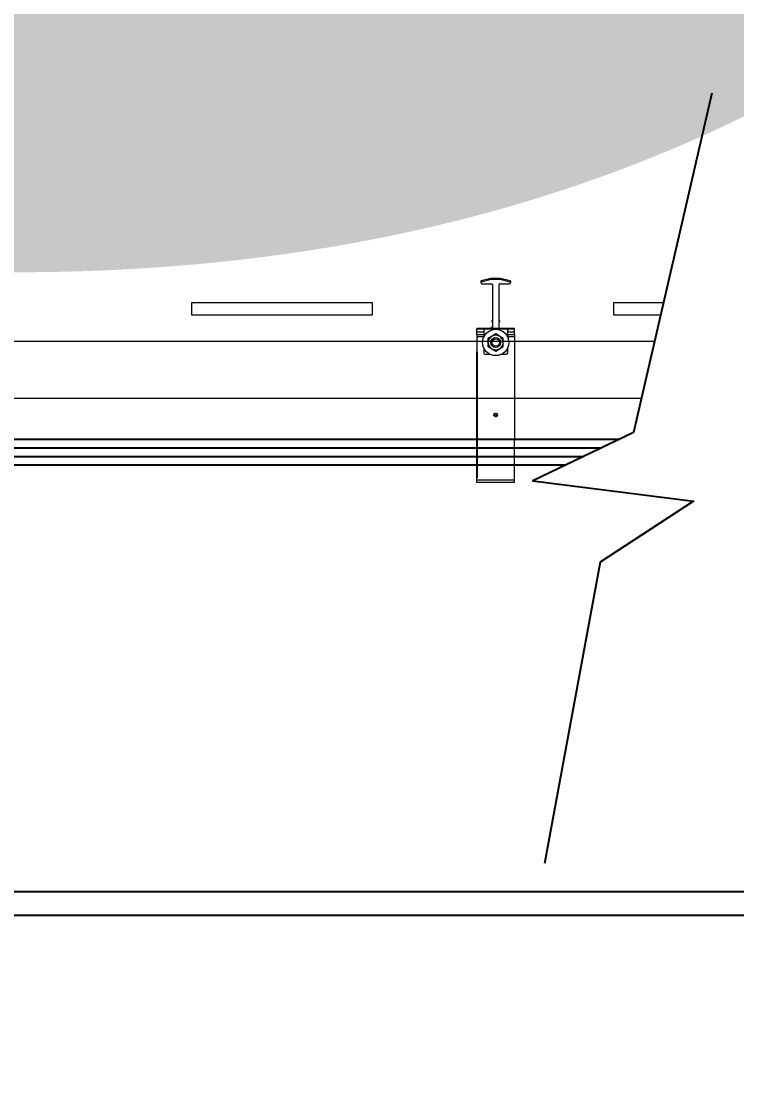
# Model space of a CAD drawing. Header units: feet. Extents: x -17 to 453, y -41 to 31.
# Drawn here: x 73.496 to 75.079, y -6.801 to -4.458 of the extents above; entities that cross this region are included whole.
import ezdxf
from ezdxf.enums import TextEntityAlignment as Align

# ---------------------------------------------------------------- set-up
doc = ezdxf.new("R2018")
doc.units = ezdxf.units.FT
doc.header["$MEASUREMENT"] = 0
for name, color, linetype in [('ATI CENTER SUPPORT', 7, 'Continuous'), ('DC STRING CABLES', 30, 'Continuous'), ('G-ANNO-TEXT', 1, 'Continuous')]:
    doc.layers.add(name, color=color, linetype=linetype)
doc.styles.add('NEI-A', font='arial.ttf')
doc.styles.get("Standard").update_dxf_attribs({"font": 'arial.ttf'})

# ---------------------------------------------------------------- blocks, each defined once
blk = doc.blocks.new('CLAMP')
at = {"color": 3, "linetype": 'Continuous', "lineweight": 15}
for p, q in [((-0.0144, 0.1299), (-0.0144, 0.1287)), ((-0.0048, 0.1326), (-0.0142, 0.1302)), ((-0.0048, 0.1315), (-0.0142, 0.129)), ((-0.0142, 0.1302), (-0.0142, 0.129)), ((-0.0131, 0.1275), (-0.004, 0.1275)), ((-0.0048, 0.1326), (-0.0048, 0.1315)), ((0.0048, 0.1326), (-0.0048, 0.1326)), ((0.0048, 0.1315), (-0.0048, 0.1315)), ((-0.0032, 0.1267), (-0.0032, 0.091)), ((0.0032, 0.1242), (0.0032, 0.1267)), ((0.0032, 0.091), (0.0032, 0.1242)), ((0.004, 0.1275), (0.0131, 0.1275)), ((0.0048, 0.1326), (0.0048, 0.1315)), ((0.0142, 0.1302), (0.0048, 0.1326)), ((0.0142, 0.129), (0.0048, 0.1315)), ((0.0142, 0.1302), (0.0142, 0.129)), ((0.0144, 0.1299), (0.0144, 0.1287)), ((-0.0182, 0.0808), (-0.0182, 0.0839)), ((-0.0117, 0.0828), (-0.0117, 0.0821)), ((-0.0072, 0.0839), (-0.0102, 0.0837)), ((-0.0102, 0.0839), (-0.0102, 0.0837)), ((-0.0035, 0.0851), (-0.0049, 0.0851)), ((-0.0035, 0.0851), (-0.0049, 0.0851)), ((-0.0049, 0.0848), (-0.0041, 0.0848)), ((-0.0041, 0.0841), (-0.0049, 0.084)), ((-0.0041, 0.0848), (-0.0041, 0.0841)), ((-0.0032, 0.0921), (-0.0037, 0.0916)), ((-0.0037, 0.0916), (-0.0037, 0.0905)), ((-0.0037, 0.0916), (-0.0037, 0.0916)), ((-0.0032, 0.091), (-0.0037, 0.0905)), ((-0.0037, 0.0905), (-0.0032, 0.09)), ((-0.0032, 0.09), (-0.0032, 0.0851)), ((0.0032, 0.0921), (0.0037, 0.0916)), ((0.0032, 0.091), (0.0037, 0.0905)), ((0.0037, 0.0905), (0.0032, 0.09)), ((0.0032, 0.0839), (0.0032, 0.09)), ((0.0037, 0.0916), (0.0037, 0.0905)), ((0.0037, 0.0916), (0.0037, 0.0916)), ((0.0102, 0.0837), (0.0072, 0.0839)), ((0.0102, 0.0839), (0.0102, 0.0837)), ((0.0117, 0.0828), (0.0117, 0.0821)), ((0.0182, 0.0808), (0.0182, 0.0839)), ((-0.0182, 0.0782), (-0.0182, 0.0808)), ((-0.0182, 0.0808), (-0.0117, 0.0808)), ((-0.0182, 0.0782), (-0.0182, 0.0778)), ((-0.0182, 0.0782), (-0.0117, 0.0782)), ((-0.0182, 0.0778), (-0.0182, 0.0758)), ((-0.0117, 0.0778), (-0.0182, 0.0778)), ((-0.0182, 0.0758), (-0.0182, -0.0236)), ((-0.0117, 0.0758), (-0.0182, 0.0758)), ((-0.0117, 0.0821), (-0.0117, 0.0755)), ((-0.0036, 0.0766), (-0.0072, 0.0745)), ((-0.0072, 0.0704), (-0.0072, 0.0745)), ((0, 0.0787), (-0.0036, 0.0766)), ((0.0036, 0.0766), (0, 0.0787)), ((0.0072, 0.0745), (0.0036, 0.0766)), ((0.0072, 0.0704), (0.0072, 0.0745)), ((0.0117, 0.0755), (0.0117, 0.0821)), ((0.0117, 0.0808), (0.0182, 0.0808)), ((0.0117, 0.0782), (0.0182, 0.0782)), ((0.0182, 0.0778), (0.0117, 0.0778)), ((0.0182, 0.0758), (0.0117, 0.0758)), ((0.0182, 0.0782), (0.0182, 0.0808)), ((0.0182, 0.0782), (0.0182, 0.0778)), ((0.0182, 0.0778), (0.0182, 0.0758)), ((0.0182, 0.0758), (0.0182, -0.0236)), ((-0.0117, 0.0652), (-0.0117, 0.0605)), ((-0.0072, 0.0662), (-0.0072, 0.0704)), ((-0.0072, 0.0662), (-0.0036, 0.0642)), ((-0.0036, 0.0642), (0, 0.0621)), ((0, 0.0621), (0.0036, 0.0642)), ((0.0036, 0.0642), (0.0072, 0.0662)), ((0.0072, 0.0662), (0.0072, 0.0704)), ((0.0117, 0.0605), (0.0117, 0.0652)), ((-0.0101, 0.0589), (-0.0056, 0.0589)), ((0.0056, 0.0589), (0.0101, 0.0589)), ((0.0182, -0.0236), (-0.0182, -0.0236)), ((-0.0182, -0.0633), (-0.0182, -0.0236)), ((0.0182, -0.0633), (0.0182, -0.0236)), ((0.0182, -0.0633), (-0.0182, -0.0633)), ((-0.0182, -0.0657), (-0.0182, -0.0633)), ((0.0182, -0.0657), (-0.0182, -0.0657)), ((0.0182, -0.0657), (0.0182, -0.0633))]:
    blk.add_line(p, q, dxfattribs=at)
at = {"color": 3}
for p, q in [((-0.0182, 0.0839), (0.0182, 0.0839)), ((-0.0182, 0.0612), (-0.0182, -0.0612))]:
    blk.add_line(p, q, dxfattribs=at)
at = {"color": 3, "linetype": 'Continuous', "lineweight": 15}
for radius in [0.0128, 0.0048, 0.0036]:
    blk.add_circle((0, 0.0704), radius, dxfattribs=at)
at = {"color": 3}
blk.add_circle((0, 0), 0.00147, dxfattribs=at)
at = {"color": 3, "linetype": 'Continuous', "lineweight": 15}
for centre, radius, start, end in [((-0.0141, 0.1299), 0.0003, 104.672, 179.9818), ((-0.0141, 0.1287), 0.0003, 104.672, 179.9818), ((-0.0131, 0.1287), 0.00128, 180.0273, 270.0273), ((-0.004, 0.1267), 0.000799, 0.0273, 90.0273), ((0.004, 0.1267), 0.000799, 89.9727, 179.9727), ((0.0131, 0.1287), 0.00128, 269.9727, 359.9727), ((0.0141, 0.1299), 0.0003, 0.0182, 75.328), ((0.0141, 0.1287), 0.0003, 0.0182, 75.328), ((-0.0103, 0.0829), 0.00139, 133.1103, 183.5333), ((-0.0101, 0.0821), 0.0016, 93.3224, 179.9748), ((-0.0042, 0.0851), 0.00101, 273.3224, 359.9748), ((0.0101, 0.0821), 0.0016, 0.0252, 86.6776), ((0.0102, 0.0828), 0.00154, 359.0792, 44.4283), ((0, 0.0704), 0.00719, 120, 180), ((0, 0.0704), 0.00719, 60, 120), ((0, 0.0704), 0.00719, 0, 60), ((0, 0.0704), 0.00719, 180, 240), ((0, 0.0704), 0.00719, 240, 300), ((0, 0.0704), 0.00719, 300, 0), ((-0.0101, 0.0605), 0.0016, 180.0273, 270.0273), ((0.0101, 0.0605), 0.0016, 269.9727, 359.9727)]:
    blk.add_arc(centre, radius, start, end, dxfattribs=at)
blk.add_ellipse((-0.0042, 0.0859), major_axis=(0, 0.00107), ratio=0.942202, start_param=3.200091, end_param=4.712389, dxfattribs=at)
blk = doc.blocks.new('DETAIL_TITLE')
at = {"style": 'NEI-A', "flags": 8}
blk.add_attdef('#', text='', height=0.2, dxfattribs=at).set_placement((0.5922, -0.5109), align=Align.MIDDLE_CENTER)
at = {"lineweight": 30, "style": '', "flags": 104}
blk.add_attdef('DETAIL_TITLE', text='', height=0.2, dxfattribs=at).set_placement((0.9099, -0.5251), align=Align.BOTTOM_LEFT)
at = {"style": 'NEI-A'}
for tag, p in [('SCALE:', (0.9386, -0.7379)), ('1"_=_', (1.5474, -0.7379))]:
    blk.add_attdef(tag, text='', height=0.1, dxfattribs=at).set_placement(p, align=Align.BOTTOM_LEFT)

msp = doc.modelspace()

# ---------------------------------------------------------------- linework, layer by layer
at = {"color": 7}
msp.add_lwpolyline([(75.02389, -4.61701), (74.85053, -5.36754), (74.62801, -5.47391), (74.98329, -5.51955), (74.77663, -5.65414), (74.65339, -6.32066)], dxfattribs=at)
at = {"layer": 'ATI CENTER SUPPORT', "color": 8, "linetype": 'Continuous', "lineweight": 15}
for p, q in [((72.91716, -5.16547), (74.8972, -5.16547)), ((72.91716, -5.29152), (74.86809, -5.29152))]:
    msp.add_line(p, q, dxfattribs=at)
at = {"layer": 'ATI CENTER SUPPORT', "color": 1, "extrusion": (0, -1, 0), "const_width": 4.44955, "elevation": 5.05703}
msp.add_lwpolyline([(72.88412, 0), (74.92225, 0)], dxfattribs=at)
at = {"layer": 'ATI CENTER SUPPORT', "color": 8, "linetype": 'Continuous', "lineweight": 15}
msp.add_lwpolyline([(73.87331, -5.07978), (74.27236, -5.07978), (74.27236, -5.10746), (73.87331, -5.10746)], close=True, dxfattribs=at)
msp.add_lwpolyline([(74.9106, -5.10746), (74.807, -5.10746), (74.807, -5.07978), (74.917, -5.07978)], dxfattribs=at)
at = {"layer": 'ATI CENTER SUPPORT', "color": 1, "extrusion": (0, 1, 0), "const_width": 4.44955, "elevation": -5.13747}
msp.add_lwpolyline([(-72.88412, 0), (-74.90367, 0)], dxfattribs=at)
at = {"layer": 'DC STRING CABLES', "flags": 128}
for points in [[(73.25969, -5.38223), (74.8198, -5.38223)], [(73.25903, -5.40114), (74.78025, -5.40114)], [(73.25837, -5.42005), (74.74069, -5.42005)], [(73.25771, -5.43896), (74.70113, -5.43896)]]:
    msp.add_lwpolyline(points, dxfattribs=at)

# ---------------------------------------------------------------- block references
at = {"layer": 'ATI CENTER SUPPORT', "xscale": 2.275051939133412, "yscale": 2.275051939133412, "zscale": 2.275051939133412}
msp.add_blockref('CLAMP', (74.54566, -5.32837), dxfattribs=at)
at = {"layer": 'G-ANNO-TEXT'}
ref = msp.add_blockref('DETAIL_TITLE', (56.68533, 3.02609), dxfattribs=at)
lines = msp.add_mtext('{\\LMOTOR SUPPORT POST/END OF TRACKER GROUNDING (ABOVE GROUND)}', dxfattribs={"layer": '0', "insert": (57.59522, 2.80095), "char_height": 7.6528868, "attachment_point": 1})
ref.add_attrib('DETAIL_TITLE', '', (57.59522, 2.80095)).embed_mtext(lines)
ref = msp.add_blockref('DETAIL_TITLE', (67.50593, 3.02609), dxfattribs=at)
lines = msp.add_mtext('{\\LMOTOR SUPPORT POST/END OF TRACKER GROUNDING (ABOVE GROUND)}', dxfattribs={"layer": '0', "insert": (68.41583, 2.80095), "char_height": 7.6528868, "attachment_point": 1})
ref.add_attrib('DETAIL_TITLE', '', (68.41583, 2.80095)).embed_mtext(lines)
ref = msp.add_blockref('DETAIL_TITLE', (45.86472, 2.97376), dxfattribs=at)
lines = msp.add_mtext('{\\LMOTOR SUPPORT POST/END OF TRACKER GROUNDING (ABOVE GROUND)}', dxfattribs={"layer": '0', "insert": (46.77461, 2.74862), "char_height": 7.6528868, "attachment_point": 1})
ref.add_attrib('DETAIL_TITLE', '', (46.77461, 2.74862)).embed_mtext(lines)

doc.saveas('drawing.dxf')
